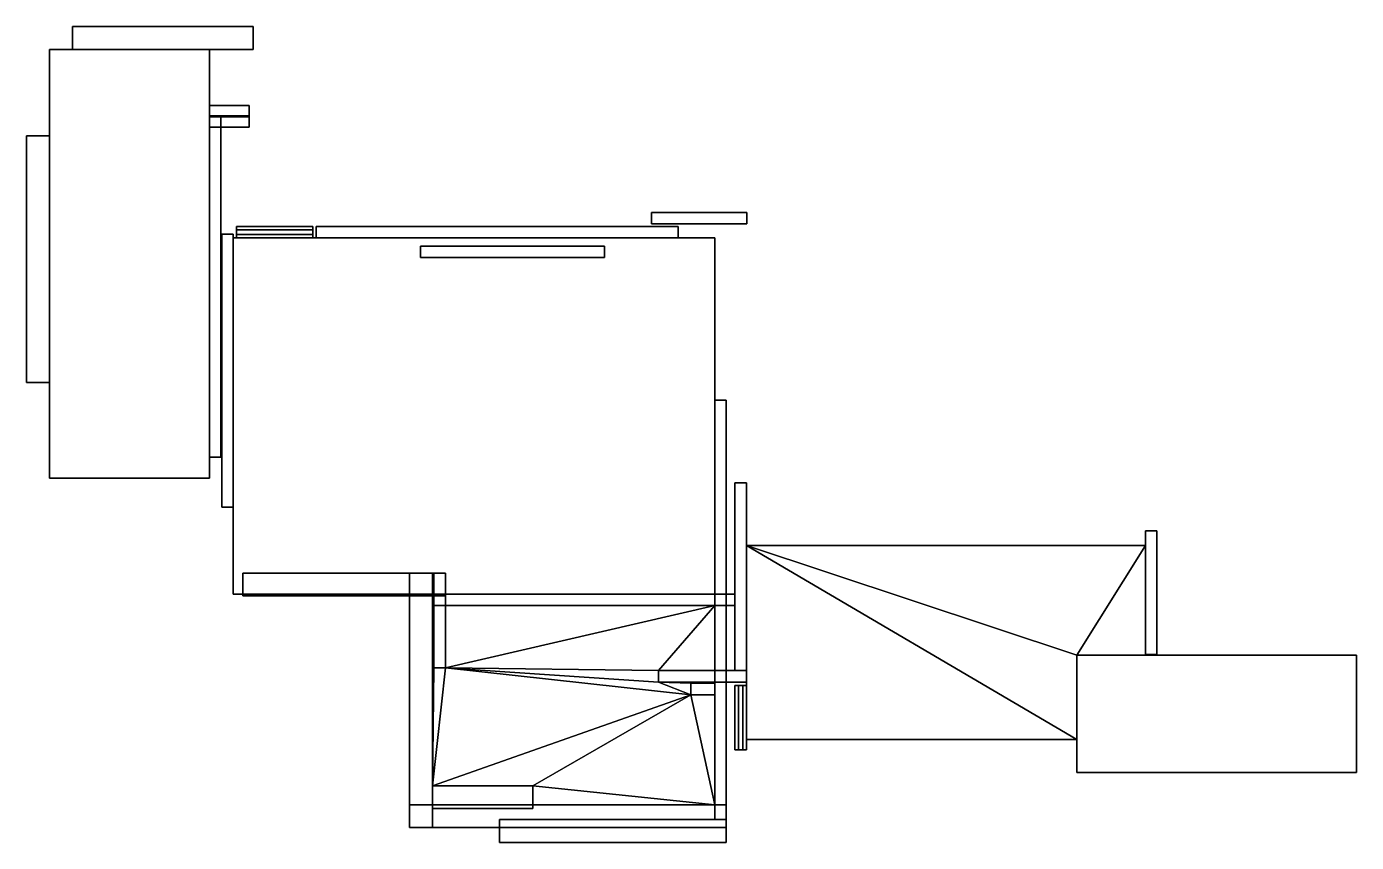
# Model space of a CAD drawing. Header units: metres. Extents: x -2.6 to 9.1, y -1.2 to 5.9.
import ezdxf

# ---------------------------------------------------------------- set-up
doc = ezdxf.new("R2010")
doc.units = ezdxf.units.M
for name, color, linetype in [('A-DOOR-3D', 30, 'Continuous'), ('A-FLOR-3D', 3, 'Continuous'), ('A-WALL-3D', 7, 'Continuous')]:
    doc.layers.add(name, color=color, linetype=linetype)

msp = doc.modelspace()

# ---------------------------------------------------------------- linework, layer by layer
at = {"layer": 'A-DOOR-3D'}
for points in [[(-0.086, 4.123, 2.05), (-0.754, 4.123, 2.05), (-0.754, 4.083, 2.05), (-0.086, 4.083, 2.05)], [(-0.086, 4.123), (-0.754, 4.123), (-0.754, 4.123, 2.05), (-0.086, 4.123, 2.05)], [(-0.754, 4.123), (-0.754, 4.083), (-0.754, 4.083, 2.05), (-0.754, 4.123, 2.05)], [(-0.086, 4.083), (-0.754, 4.083), (-0.754, 4.083, 2.05), (-0.086, 4.083, 2.05)], [(-0.086, 4.123), (-0.086, 4.083), (-0.086, 4.083, 2.05), (-0.086, 4.123, 2.05)], [(3.645, 0.129, 2.05), (3.645, -0.435, 2.05), (3.685, -0.435, 2.05), (3.685, 0.129, 2.05)], [(3.645, 0.129), (3.645, -0.435), (3.645, -0.435, 2.05), (3.645, 0.129, 2.05)], [(3.645, 0.129), (3.685, 0.129), (3.685, 0.129, 2.05), (3.645, 0.129, 2.05)], [(3.685, 0.129), (3.685, -0.435), (3.685, -0.435, 2.05), (3.685, 0.129, 2.05)], [(3.645, -0.435), (3.685, -0.435), (3.685, -0.435, 2.05), (3.645, -0.435, 2.05)]]:
    msp.add_3dface(points, dxfattribs=at)
at = {"layer": 'A-FLOR-3D'}
for points in [[(-2.396, 1.945), (-0.993, 1.945), (-0.993, 5.704), (-2.396, 5.704)], [(-0.993, 5.704, -0.05), (-2.396, 5.704, -0.05), (-2.396, 5.704), (-0.993, 5.704)], [(-2.396, 5.704, -0.05), (-2.396, 1.945, -0.05), (-2.396, 1.945), (-2.396, 5.704)], [(-0.993, 1.945, -0.05), (-0.993, 5.704, -0.05), (-0.993, 5.704), (-0.993, 1.945)], [(-0.784, 0.929), (3.439, 0.929), (3.439, 4.053), (-0.784, 4.053)], [(3.439, 4.053, -0.05), (-0.784, 4.053, -0.05), (-0.784, 4.053), (3.439, 4.053)], [(-0.784, 4.053, -0.05), (-0.784, 0.929, -0.05), (-0.784, 0.929), (-0.784, 4.053)], [(3.439, 0.929, -0.05), (3.439, 4.053, -0.05), (3.439, 4.053), (3.439, 0.929)], [(-2.396, 1.945, -0.05), (-0.993, 1.945, -0.05), (-0.993, 1.945), (-2.396, 1.945)], [(3.715, 1.355), (3.715, -0.345), (6.613, -0.345)], [(3.715, 1.355), (6.613, -0.345), (6.613, 0.395)], [(6.613, 0.395), (7.214, 1.355), (3.715, 1.355)], [(3.715, -0.345, -0.05), (3.715, 1.355, -0.05), (3.715, 1.355), (3.715, -0.345)], [(3.715, 1.355, -0.05), (7.214, 1.355, -0.05), (7.214, 1.355), (3.715, 1.355)], [(6.613, 0.395), (7.214, 0.395), (7.214, 1.355)], [(7.214, 1.355, -0.05), (7.214, 0.395, -0.05), (7.214, 0.395), (7.214, 1.355)], [(-0.784, 0.929, -0.05), (3.439, 0.929, -0.05), (3.439, 0.929), (-0.784, 0.929)], [(0.976, 0.283), (0.976, 0.829), (0.962, 0.829)], [(0.976, 0.283), (0.962, 0.829), (0.962, -0.75)], [(0.976, 0.829, -0.05), (0.962, 0.829, -0.05), (0.962, 0.829), (0.976, 0.829)], [(0.962, 0.829, -0.05), (0.962, -0.75, -0.05), (0.962, -0.75), (0.962, 0.829)], [(0.976, 0.283, -0.05), (0.976, 0.829, -0.05), (0.976, 0.829), (0.976, 0.283)], [(3.439, 0.829), (1.076, 0.829), (1.076, 0.283)], [(2.943, 0.259), (3.439, 0.829), (1.076, 0.283)], [(1.076, 0.829, -0.05), (1.076, 0.283, -0.05), (1.076, 0.283), (1.076, 0.829)], [(3.439, 0.829, -0.05), (1.076, 0.829, -0.05), (1.076, 0.829), (3.439, 0.829)], [(2.943, 0.259), (3.439, 0.259), (3.439, 0.829)], [(3.439, 0.259, -0.05), (3.439, 0.829, -0.05), (3.439, 0.829), (3.439, 0.259)], [(7.214, 0.395, -0.05), (6.613, 0.395, -0.05), (6.613, 0.395), (7.214, 0.395)], [(6.613, 0.395, -0.05), (6.613, -0.345, -0.05), (6.613, -0.345), (6.613, 0.395)], [(6.613, -0.635), (9.063, -0.635), (9.063, 0.395), (6.613, 0.395)], [(9.063, 0.395, -0.05), (6.613, 0.395, -0.05), (6.613, 0.395), (9.063, 0.395)], [(6.613, 0.395, -0.05), (6.613, -0.635, -0.05), (6.613, -0.635), (6.613, 0.395)], [(9.063, -0.635, -0.05), (9.063, 0.395, -0.05), (9.063, 0.395), (9.063, -0.635)], [(1.076, 0.283), (0.976, 0.283), (0.962, -0.75)], [(1.076, 0.283), (0.962, -0.75), (3.228, 0.048)], [(1.076, 0.283, -0.05), (0.976, 0.283, -0.05), (0.976, 0.283), (1.076, 0.283)], [(2.943, 0.159), (2.943, 0.259), (1.076, 0.283)], [(3.228, 0.048), (2.943, 0.159), (1.076, 0.283)], [(2.943, 0.159, -0.05), (2.943, 0.259, -0.05), (2.943, 0.259), (2.943, 0.159)], [(2.943, 0.259, -0.05), (3.439, 0.259, -0.05), (3.439, 0.259), (2.943, 0.259)], [(3.228, 0.148), (3.439, 0.159), (2.943, 0.159)], [(3.228, 0.048), (3.228, 0.148), (2.943, 0.159)], [(3.439, 0.159, -0.05), (2.943, 0.159, -0.05), (2.943, 0.159), (3.439, 0.159)], [(3.228, 0.148), (3.439, 0.148), (3.439, 0.159)], [(3.228, 0.048, -0.05), (3.228, 0.148, -0.05), (3.228, 0.148), (3.228, 0.048)], [(3.228, 0.148, -0.05), (3.439, 0.148, -0.05), (3.439, 0.148), (3.228, 0.148)], [(3.439, 0.148, -0.05), (3.439, 0.159, -0.05), (3.439, 0.159), (3.439, 0.148)], [(0.962, -0.75), (1.842, -0.75), (3.228, 0.048)], [(1.842, -0.75), (3.439, -0.917), (3.228, 0.048)], [(3.439, -0.917), (3.439, 0.048), (3.228, 0.048)], [(3.439, 0.048, -0.05), (3.228, 0.048, -0.05), (3.228, 0.048), (3.439, 0.048)], [(3.439, -0.917, -0.05), (3.439, 0.048, -0.05), (3.439, 0.048), (3.439, -0.917)], [(6.613, -0.345, -0.05), (3.715, -0.345, -0.05), (3.715, -0.345), (6.613, -0.345)], [(6.613, -0.635, -0.05), (9.063, -0.635, -0.05), (9.063, -0.635), (6.613, -0.635)], [(0.962, -0.75, -0.05), (1.842, -0.75, -0.05), (1.842, -0.75), (0.962, -0.75)], [(1.842, -0.75), (1.842, -0.917), (3.439, -0.917)], [(1.842, -0.75, -0.05), (1.842, -0.917, -0.05), (1.842, -0.917), (1.842, -0.75)], [(1.842, -0.917, -0.05), (3.439, -0.917, -0.05), (3.439, -0.917), (1.842, -0.917)]]:
    msp.add_3dface(points, dxfattribs=at)
at = {"layer": 'A-WALL-3D'}
for points in [[(-0.61, 5.904, 3.113), (-2.192, 5.904, 3.113), (-2.192, 5.704, 3.113), (-0.61, 5.704, 3.113)], [(-0.61, 5.904), (-2.192, 5.904), (-2.192, 5.904, 3.113), (-0.61, 5.904, 3.113)], [(-2.192, 5.904), (-2.192, 5.704), (-2.192, 5.704, 3.113), (-2.192, 5.904, 3.113)], [(-0.61, 5.904), (-0.61, 5.704), (-0.61, 5.704, 3.113), (-0.61, 5.904, 3.113)], [(-0.61, 5.704), (-2.192, 5.704), (-2.192, 5.704, 3.113), (-0.61, 5.704, 3.113)], [(-0.643, 5.212, 3.113), (-0.993, 5.212, 3.113), (-0.993, 5.112, 3.113), (-0.643, 5.112, 3.113)], [(-0.643, 5.212), (-0.993, 5.212), (-0.993, 5.212, 3.113), (-0.643, 5.212, 3.113)], [(-0.993, 5.212), (-0.993, 5.112), (-0.993, 5.112, 3.113), (-0.993, 5.212, 3.113)], [(-0.643, 5.212), (-0.643, 5.112), (-0.643, 5.112, 3.113), (-0.643, 5.212, 3.113)], [(-0.643, 5.123, 3.113), (-0.993, 5.123, 3.113), (-0.993, 5.023, 3.113), (-0.643, 5.023, 3.113)], [(-0.643, 5.123), (-0.993, 5.123), (-0.993, 5.123, 3.113), (-0.643, 5.123, 3.113)], [(-0.993, 5.123), (-0.993, 5.023), (-0.993, 5.023, 3.113), (-0.993, 5.123, 3.113)], [(-0.893, 2.129, 3.113), (-0.893, 5.112, 3.113), (-0.993, 5.112, 3.113), (-0.993, 2.129, 3.113)], [(-0.993, 2.129), (-0.993, 5.112), (-0.993, 5.112, 3.113), (-0.993, 2.129, 3.113)], [(-0.893, 5.112), (-0.993, 5.112), (-0.993, 5.112, 3.113), (-0.893, 5.112, 3.113)], [(-0.643, 5.112), (-0.993, 5.112), (-0.993, 5.112, 3.113), (-0.643, 5.112, 3.113)], [(-0.643, 5.023), (-0.993, 5.023), (-0.993, 5.023, 3.113), (-0.643, 5.023, 3.113)], [(-0.893, 2.129), (-0.893, 5.112), (-0.893, 5.112, 3.113), (-0.893, 2.129, 3.113)], [(-0.643, 5.123), (-0.643, 5.023), (-0.643, 5.023, 3.113), (-0.643, 5.123, 3.113)], [(-2.396, 2.786, 3.113), (-2.396, 4.948, 3.113), (-2.596, 4.948, 3.113), (-2.596, 2.786, 3.113)], [(-2.596, 2.786), (-2.596, 4.948), (-2.596, 4.948, 3.113), (-2.596, 2.786, 3.113)], [(-2.396, 4.948), (-2.596, 4.948), (-2.596, 4.948, 3.113), (-2.396, 4.948, 3.113)], [(-2.396, 2.786), (-2.396, 4.948), (-2.396, 4.948, 3.113), (-2.396, 2.786, 3.113)], [(3.719, 4.276, 3.113), (2.882, 4.276, 3.113), (2.882, 4.176, 3.113), (3.719, 4.176, 3.113)], [(3.719, 4.276), (2.882, 4.276), (2.882, 4.276, 3.113), (3.719, 4.276, 3.113)], [(2.882, 4.276), (2.882, 4.176), (2.882, 4.176, 3.113), (2.882, 4.276, 3.113)], [(3.719, 4.276), (3.719, 4.176), (3.719, 4.176, 3.113), (3.719, 4.276, 3.113)], [(-0.784, 1.691, 3.113), (-0.784, 4.084, 3.113), (-0.884, 4.084, 3.113), (-0.884, 1.691, 3.113)], [(-0.884, 1.691), (-0.884, 4.084), (-0.884, 4.084, 3.113), (-0.884, 1.691, 3.113)], [(-0.784, 4.084), (-0.884, 4.084), (-0.884, 4.084, 3.113), (-0.784, 4.084, 3.113)], [(-0.784, 1.691), (-0.784, 4.084), (-0.784, 4.084, 3.113), (-0.784, 1.691, 3.113)], [(-0.086, 4.153, 3.113), (-0.754, 4.153, 3.113), (-0.754, 4.053, 3.113), (-0.086, 4.053, 3.113)], [(-0.086, 4.153, 2.05), (-0.754, 4.153, 2.05), (-0.754, 4.153, 3.113), (-0.086, 4.153, 3.113)], [(-0.754, 4.153, 2.05), (-0.754, 4.053, 2.05), (-0.754, 4.053, 3.113), (-0.754, 4.153, 3.113)], [(-0.086, 4.153, 2.05), (-0.086, 4.053, 2.05), (-0.086, 4.053, 3.113), (-0.086, 4.153, 3.113)], [(3.118, 4.153, 3.113), (-0.056, 4.153, 3.113), (-0.056, 4.053, 3.113), (3.118, 4.053, 3.113)], [(3.118, 4.153), (-0.056, 4.153), (-0.056, 4.153, 3.113), (3.118, 4.153, 3.113)], [(-0.056, 4.153), (-0.056, 4.053), (-0.056, 4.053, 3.113), (-0.056, 4.153, 3.113)], [(3.719, 4.176), (2.882, 4.176), (2.882, 4.176, 3.113), (3.719, 4.176, 3.113)], [(3.118, 4.153), (3.118, 4.053), (3.118, 4.053, 3.113), (3.118, 4.153, 3.113)], [(-0.086, 4.053, 2.05), (-0.754, 4.053, 2.05), (-0.754, 4.053, 3.113), (-0.086, 4.053, 3.113)], [(3.118, 4.053), (-0.056, 4.053), (-0.056, 4.053, 3.113), (3.118, 4.053, 3.113)], [(2.472, 3.981, 3.113), (0.859, 3.981, 3.113), (0.859, 3.881, 3.113), (2.472, 3.881, 3.113)], [(2.472, 3.981), (0.859, 3.981), (0.859, 3.981, 3.113), (2.472, 3.981, 3.113)], [(0.859, 3.981), (0.859, 3.881), (0.859, 3.881, 3.113), (0.859, 3.981, 3.113)], [(2.472, 3.981), (2.472, 3.881), (2.472, 3.881, 3.113), (2.472, 3.981, 3.113)], [(2.472, 3.881), (0.859, 3.881), (0.859, 3.881, 3.113), (2.472, 3.881, 3.113)], [(-2.396, 2.786), (-2.596, 2.786), (-2.596, 2.786, 3.113), (-2.396, 2.786, 3.113)], [(3.539, -1.046, 3.113), (3.539, 2.63, 3.113), (3.439, 2.63, 3.113), (3.439, -1.046, 3.113)], [(3.439, -1.046), (3.439, 2.63), (3.439, 2.63, 3.113), (3.439, -1.046, 3.113)], [(3.539, 2.63), (3.439, 2.63), (3.439, 2.63, 3.113), (3.539, 2.63, 3.113)], [(3.539, -1.046), (3.539, 2.63), (3.539, 2.63, 3.113), (3.539, -1.046, 3.113)], [(-0.893, 2.129), (-0.993, 2.129), (-0.993, 2.129, 3.113), (-0.893, 2.129, 3.113)], [(3.715, 0.259, 3.113), (3.715, 1.904, 3.113), (3.615, 1.904, 3.113), (3.615, 0.259, 3.113)], [(3.615, 0.259), (3.615, 1.904), (3.615, 1.904, 3.113), (3.615, 0.259, 3.113)], [(3.715, 1.904), (3.615, 1.904), (3.615, 1.904, 3.113), (3.715, 1.904, 3.113)], [(3.715, 0.259), (3.715, 1.904), (3.715, 1.904, 3.113), (3.715, 0.259, 3.113)], [(-0.784, 1.691), (-0.884, 1.691), (-0.884, 1.691, 3.113), (-0.784, 1.691, 3.113)], [(7.314, 0.401, 3.113), (7.314, 1.484, 3.113), (7.214, 1.484, 3.113), (7.214, 0.401, 3.113)], [(7.214, 0.401), (7.214, 1.484), (7.214, 1.484, 3.113), (7.214, 0.401, 3.113)], [(7.314, 1.484), (7.214, 1.484), (7.214, 1.484, 3.113), (7.314, 1.484, 3.113)], [(7.314, 0.401), (7.314, 1.484), (7.314, 1.484, 3.113), (7.314, 0.401, 3.113)], [(1.076, 1.114, 3.113), (-0.7, 1.114, 3.113), (-0.7, 0.914, 3.113), (1.076, 0.914, 3.113)], [(1.076, 1.114), (-0.7, 1.114), (-0.7, 1.114, 3.113), (1.076, 1.114, 3.113)], [(-0.7, 1.114), (-0.7, 0.914), (-0.7, 0.914, 3.113), (-0.7, 1.114, 3.113)], [(0.962, -1.117, 3.113), (0.962, 1.114, 3.113), (0.762, 1.114, 3.113), (0.762, -1.117, 3.113)], [(0.762, -1.117), (0.762, 1.114), (0.762, 1.114, 3.113), (0.762, -1.117, 3.113)], [(0.962, 1.114), (0.762, 1.114), (0.762, 1.114, 3.113), (0.962, 1.114, 3.113)], [(0.962, -1.117), (0.962, 1.114), (0.962, 1.114, 3.113), (0.962, -1.117, 3.113)], [(1.076, 0.283, 3.113), (1.076, 1.114, 3.113), (0.976, 1.114, 3.113), (0.976, 0.283, 3.113)], [(0.976, 0.283), (0.976, 1.114), (0.976, 1.114, 3.113), (0.976, 0.283, 3.113)], [(1.076, 1.114), (0.976, 1.114), (0.976, 1.114, 3.113), (1.076, 1.114, 3.113)], [(1.076, 0.283), (1.076, 1.114), (1.076, 1.114, 3.113), (1.076, 0.283, 3.113)], [(1.076, 1.114), (1.076, 0.914), (1.076, 0.914, 3.113), (1.076, 1.114, 3.113)], [(1.076, 0.914), (-0.7, 0.914), (-0.7, 0.914, 3.113), (1.076, 0.914, 3.113)], [(3.615, 0.929, 3.113), (0.962, 0.929, 3.113), (0.962, 0.829, 3.113), (3.615, 0.829, 3.113)], [(3.615, 0.929), (0.962, 0.929), (0.962, 0.929, 3.113), (3.615, 0.929, 3.113)], [(0.962, 0.929), (0.962, 0.829), (0.962, 0.829, 3.113), (0.962, 0.929, 3.113)], [(3.615, 0.829), (0.962, 0.829), (0.962, 0.829, 3.113), (3.615, 0.829, 3.113)], [(3.615, 0.929), (3.615, 0.829), (3.615, 0.829, 3.113), (3.615, 0.929, 3.113)], [(7.314, 0.401), (7.214, 0.401), (7.214, 0.401, 3.113), (7.314, 0.401, 3.113)], [(1.076, 0.283), (0.976, 0.283), (0.976, 0.283, 3.113), (1.076, 0.283, 3.113)], [(3.715, 0.259, 3.113), (2.943, 0.259, 3.113), (2.943, 0.159, 3.113), (3.715, 0.159, 3.113)], [(3.715, 0.259), (2.943, 0.259), (2.943, 0.259, 3.113), (3.715, 0.259, 3.113)], [(2.943, 0.259), (2.943, 0.159), (2.943, 0.159, 3.113), (2.943, 0.259, 3.113)], [(3.715, 0.259), (3.615, 0.259), (3.615, 0.259, 3.113), (3.715, 0.259, 3.113)], [(3.715, 0.259), (3.715, 0.159), (3.715, 0.159, 3.113), (3.715, 0.259, 3.113)], [(3.715, 0.159), (2.943, 0.159), (2.943, 0.159, 3.113), (3.715, 0.159, 3.113)], [(3.615, 0.129, 3.113), (3.615, -0.435, 3.113), (3.715, -0.435, 3.113), (3.715, 0.129, 3.113)], [(3.615, 0.129, 2.05), (3.615, -0.435, 2.05), (3.615, -0.435, 3.113), (3.615, 0.129, 3.113)], [(3.615, 0.129, 2.05), (3.715, 0.129, 2.05), (3.715, 0.129, 3.113), (3.615, 0.129, 3.113)], [(3.715, 0.129, 2.05), (3.715, -0.435, 2.05), (3.715, -0.435, 3.113), (3.715, 0.129, 3.113)], [(3.615, -0.435, 2.05), (3.715, -0.435, 2.05), (3.715, -0.435, 3.113), (3.615, -0.435, 3.113)], [(1.842, -0.75, 3.113), (0.962, -0.75, 3.113), (0.962, -0.95, 3.113), (1.842, -0.95, 3.113)], [(1.842, -0.75), (0.962, -0.75), (0.962, -0.75, 3.113), (1.842, -0.75, 3.113)], [(0.962, -0.75), (0.962, -0.95), (0.962, -0.95, 3.113), (0.962, -0.75, 3.113)], [(1.842, -0.75), (1.842, -0.95), (1.842, -0.95, 3.113), (1.842, -0.75, 3.113)], [(3.539, -0.917, 3.113), (0.762, -0.917, 3.113), (0.762, -1.117, 3.113), (3.539, -1.117, 3.113)], [(3.539, -0.917), (0.762, -0.917), (0.762, -0.917, 3.113), (3.539, -0.917, 3.113)], [(0.762, -0.917), (0.762, -1.117), (0.762, -1.117, 3.113), (0.762, -0.917, 3.113)], [(3.539, -0.917), (3.539, -1.117), (3.539, -1.117, 3.113), (3.539, -0.917, 3.113)], [(1.842, -0.95), (0.962, -0.95), (0.962, -0.95, 3.113), (1.842, -0.95, 3.113)], [(3.539, -1.046, 3.113), (1.549, -1.046, 3.113), (1.549, -1.246, 3.113), (3.539, -1.246, 3.113)], [(3.539, -1.046), (1.549, -1.046), (1.549, -1.046, 3.113), (3.539, -1.046, 3.113)], [(1.549, -1.046), (1.549, -1.246), (1.549, -1.246, 3.113), (1.549, -1.046, 3.113)], [(3.539, -1.046), (3.439, -1.046), (3.439, -1.046, 3.113), (3.539, -1.046, 3.113)], [(3.539, -1.046), (3.539, -1.246), (3.539, -1.246, 3.113), (3.539, -1.046, 3.113)], [(0.962, -1.117), (0.762, -1.117), (0.762, -1.117, 3.113), (0.962, -1.117, 3.113)], [(3.539, -1.117), (0.762, -1.117), (0.762, -1.117, 3.113), (3.539, -1.117, 3.113)], [(3.539, -1.246), (1.549, -1.246), (1.549, -1.246, 3.113), (3.539, -1.246, 3.113)]]:
    msp.add_3dface(points, dxfattribs=at)

doc.saveas('drawing.dxf')
